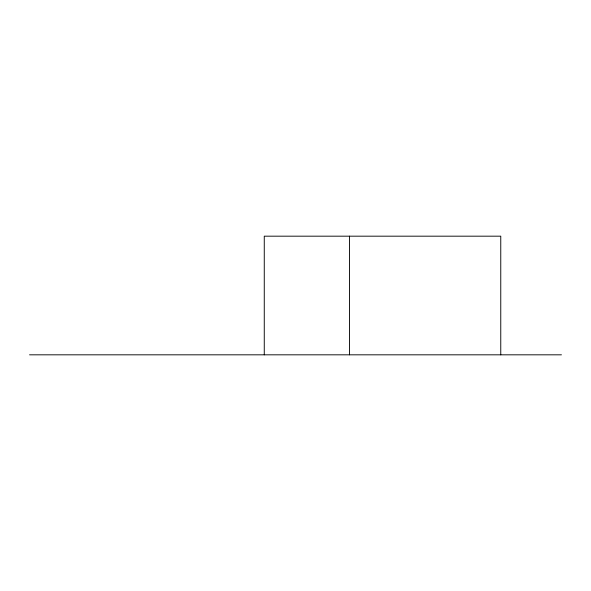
<?xml version="1.0" encoding="UTF-8"?>
<svg xmlns="http://www.w3.org/2000/svg" width="591" height="591" viewBox="0 0 591 591"><rect width="100%" height="100%" fill="white"/><g stroke="black" fill="none" stroke-linecap="round" stroke-linejoin="round"><path stroke-width="0.89" d="M29.55 354.822L561.45 354.822M500.762 354.822L500.762 236.178L264.266 236.178L264.266 354.822M349.444 236.178L349.444 354.822"/></g></svg>
